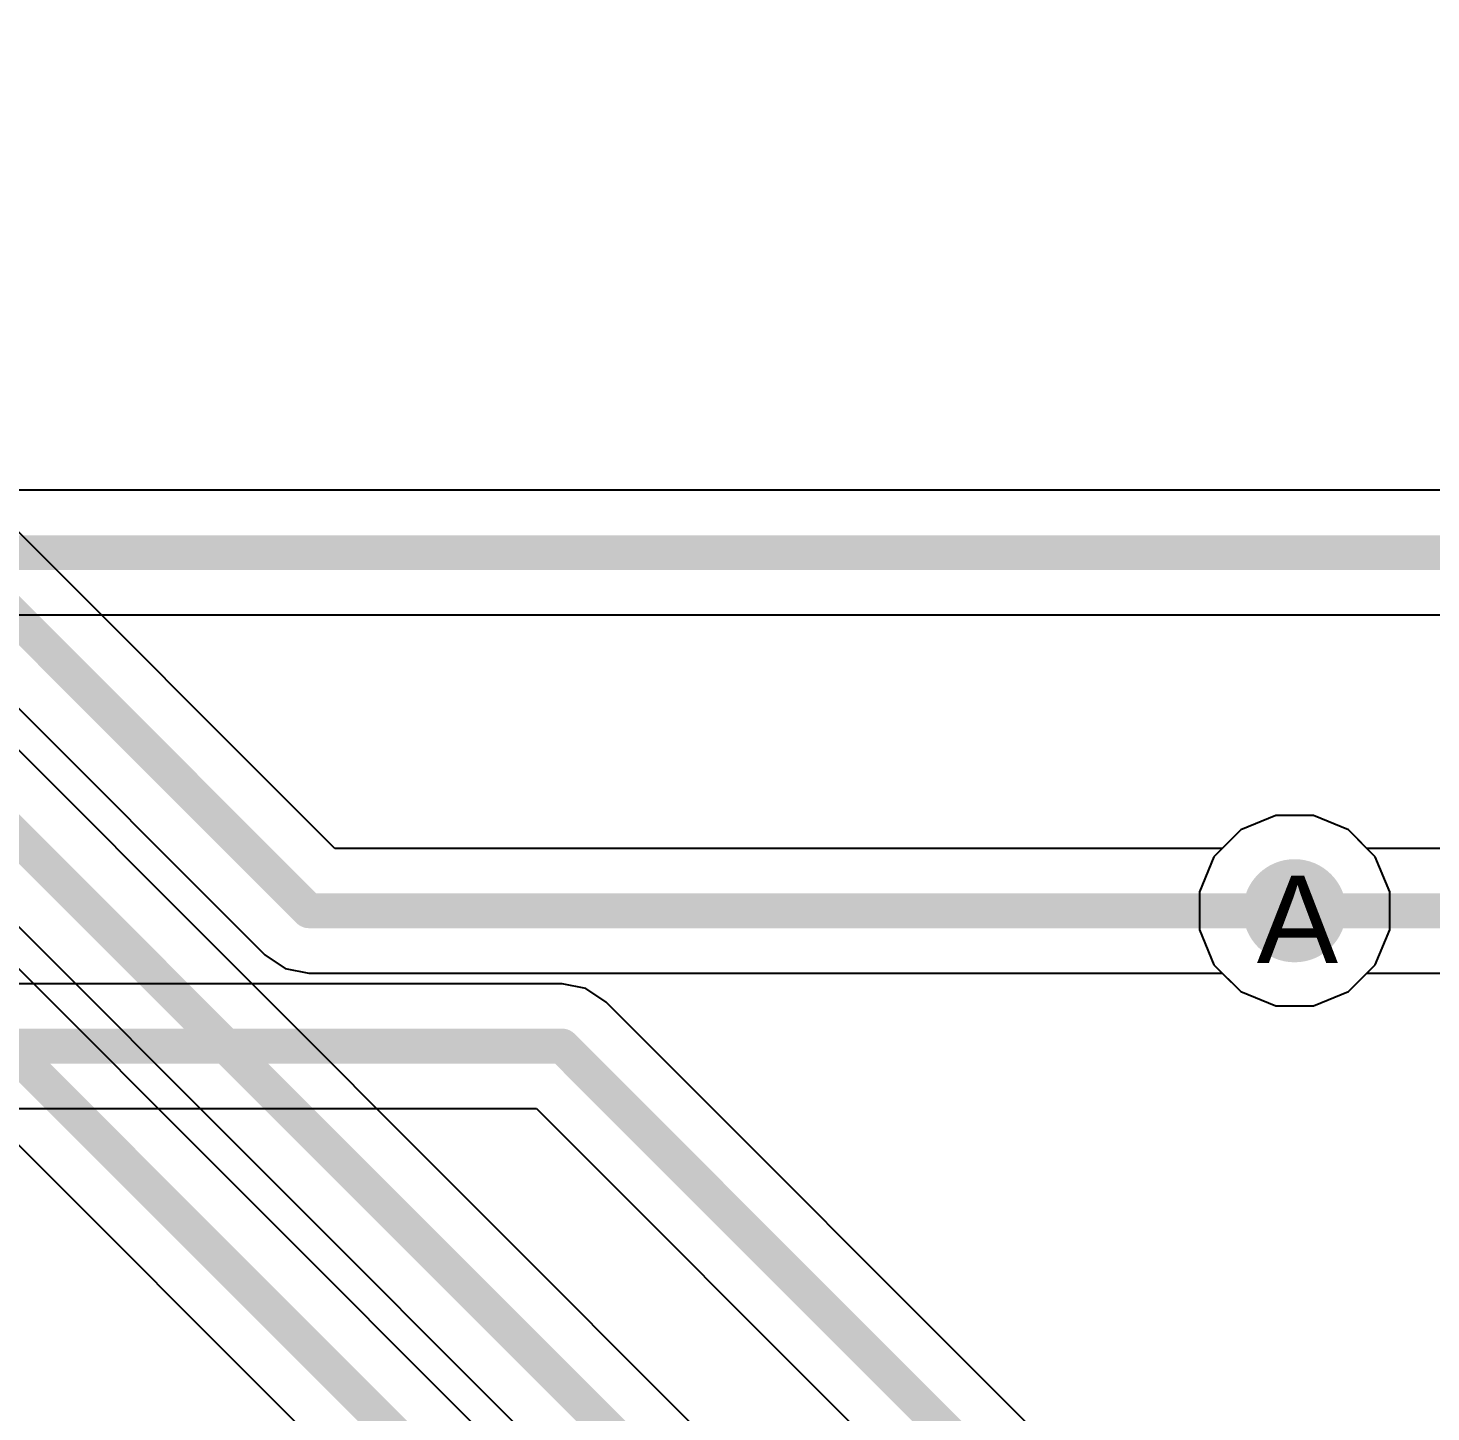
# Model space of a CAD drawing. Header units: inches. Extents: x 0 to 208, y 0 to 213.
# Drawn here: x 4.2606 to 4.582, y 1.5502 to 1.8671 of the extents above; entities that cross this region are included whole.
import ezdxf

# ---------------------------------------------------------------- set-up
doc = ezdxf.new("R2010")
doc.units = ezdxf.units.IN
doc.header["$MEASUREMENT"] = 0
for name, color, linetype in [('Bottom Layer', 5, 'Continuous'), ('Drill Drawing', 1, 'Continuous'), ('L2_GND1', 16, 'Continuous'), ('L3_SIG1', 76, 'Continuous'), ('L4_PWR', 90, 'Continuous'), ('L5_GND2', 156, 'Continuous'), ('L6_SIG2', 130, 'Continuous'), ('L7_GND3', 216, 'Continuous'), ('Top Layer', 1, 'Continuous'), ('Via Holes', 16, 'Continuous')]:
    doc.layers.add(name, color=color, linetype=linetype)
doc.styles.add('Arial', font='', dxfattribs={"height": 0.2})
doc.styles.get('Arial').set_extended_font_data('Arial')

msp = doc.modelspace()

# ---------------------------------------------------------------- hatches: boundary and pattern name
at = {"layer": 'Bottom Layer'}
h = msp.add_hatch(color=5, dxfattribs=at)
edge = h.paths.add_edge_path()
edge.add_arc((4.5508, 1.665), 0.01181, 0, 360)
at = {"layer": 'L2_GND1'}
h = msp.add_hatch(color=16, dxfattribs=at)
edge = h.paths.add_edge_path()
edge.add_arc((4.5508, 1.665), 0.01181, 0, 360)
at = {"layer": 'L3_SIG1'}
h = msp.add_hatch(color=76, dxfattribs=at)
edge = h.paths.add_edge_path()
edge.add_arc((4.5508, 1.665), 0.01181, 0, 360)
at = {"layer": 'L4_PWR'}
h = msp.add_hatch(color=90, dxfattribs=at)
edge = h.paths.add_edge_path()
edge.add_arc((4.5508, 1.665), 0.01181, 0, 360)
at = {"layer": 'L5_GND2'}
h = msp.add_hatch(color=156, dxfattribs=at)
edge = h.paths.add_edge_path()
edge.add_arc((4.5508, 1.665), 0.01181, 0, 360)
at = {"layer": 'L6_SIG2'}
h = msp.add_hatch(color=130, dxfattribs=at)
edge = h.paths.add_edge_path()
edge.add_arc((4.5508, 1.665), 0.01181, 0, 360)
at = {"layer": 'L7_GND3'}
h = msp.add_hatch(color=216, dxfattribs=at)
edge = h.paths.add_edge_path()
edge.add_arc((4.5508, 1.665), 0.01181, 0, 360)
at = {"layer": 'Top Layer'}
h = msp.add_hatch(color=1, dxfattribs=at)
edge = h.paths.add_edge_path()
edge.add_arc((4.5508, 1.665), 0.01181, 0, 360)
at = {"layer": 'Via Holes'}
h = msp.add_hatch(color=7, dxfattribs=at)
edge = h.paths.add_edge_path()
edge.add_arc((4.5508, 1.665), 0.00591, 0, 360)

# ---------------------------------------------------------------- linework, layer by layer
at = {"layer": 'Bottom Layer'}
for p, q in [((4.54647, 1.68681), (4.53845, 1.68349)), ((4.55514, 1.68681), (4.54647, 1.68681)), ((4.56316, 1.68349), (4.55514, 1.68681)), ((4.53845, 1.68349), (4.53231, 1.67736)), ((4.56929, 1.67736), (4.56316, 1.68349)), ((4.53231, 1.67736), (4.52899, 1.66934)), ((4.57261, 1.66934), (4.56929, 1.67736)), ((4.52899, 1.66934), (4.52899, 1.66066)), ((4.57261, 1.66066), (4.57261, 1.66934)), ((4.52899, 1.66066), (4.53231, 1.65265)), ((4.56929, 1.65265), (4.57261, 1.66066)), ((4.53231, 1.65265), (4.53845, 1.64651)), ((4.56316, 1.64651), (4.56929, 1.65265)), ((4.383, 1.64827), (3.64757, 1.64827)), ((4.38846, 1.64719), (4.383, 1.64827)), ((4.383, 1.64827), (4.383, 1.64827)), ((4.39309, 1.64409), (4.38846, 1.64719)), ((4.53845, 1.64651), (4.54647, 1.64319)), ((4.55514, 1.64319), (4.56316, 1.64651)), ((4.57947, 1.45772), (4.39309, 1.64409)), ((4.54647, 1.64319), (4.55514, 1.64319)), ((3.64757, 1.61973), (4.37709, 1.61973)), ((4.37709, 1.61973), (4.5551, 1.44171))]:
    msp.add_line(p, q, dxfattribs=at)
for points in [[(3.631, 1.634, 0.008, 0.008, 0), (4.383, 1.634, 0.008, 0.008, 0)], [(4.383, 1.634, 0.008, 0.008, 0), (4.56938, 1.44762, 0.008, 0.008, 0)]]:
    msp.add_lwpolyline(points, format="xyseb", dxfattribs=at)
msp.add_lwpolyline([(4.381, 1.634, 0.004, 0.004, 1), (4.385, 1.634, 0.004, 0.004, 1)], format="xyseb", close=True, dxfattribs=at)
msp.add_lwpolyline([(4.381, 1.634, 0.004, 0.004, 1), (4.385, 1.634, 0.004, 0.004, 1)], format="xyseb", close=True, dxfattribs=at)
at = {"layer": 'L2_GND1'}
for p, q in [((4.54647, 1.68681), (4.53845, 1.68349)), ((4.55514, 1.68681), (4.54647, 1.68681)), ((4.56316, 1.68349), (4.55514, 1.68681)), ((4.53845, 1.68349), (4.53231, 1.67736)), ((4.56929, 1.67736), (4.56316, 1.68349)), ((4.53231, 1.67736), (4.52899, 1.66934)), ((4.57261, 1.66934), (4.56929, 1.67736)), ((4.52899, 1.66934), (4.52899, 1.66066)), ((4.57261, 1.66066), (4.57261, 1.66934)), ((4.52899, 1.66066), (4.53231, 1.65265)), ((4.56929, 1.65265), (4.57261, 1.66066)), ((4.53231, 1.65265), (4.53845, 1.64651)), ((4.56316, 1.64651), (4.56929, 1.65265)), ((4.53845, 1.64651), (4.54647, 1.64319)), ((4.55514, 1.64319), (4.56316, 1.64651)), ((4.54647, 1.64319), (4.55514, 1.64319))]:
    msp.add_line(p, q, dxfattribs=at)
at = {"layer": 'L3_SIG1'}
for p, q in [((4.54647, 1.68681), (4.53845, 1.68349)), ((4.55514, 1.68681), (4.54647, 1.68681)), ((4.56316, 1.68349), (4.55514, 1.68681)), ((4.53845, 1.68349), (4.53231, 1.67736)), ((4.56737, 1.67927), (4.56316, 1.68349)), ((4.61356, 1.67927), (4.56737, 1.67927)), ((4.53231, 1.67736), (4.52899, 1.66934)), ((4.52899, 1.66934), (4.52899, 1.66066)), ((4.52899, 1.66066), (4.53231, 1.65265)), ((4.53231, 1.65265), (4.53845, 1.64651)), ((4.56316, 1.64651), (4.56737, 1.65073)), ((4.56737, 1.65073), (4.73195, 1.65073)), ((4.53845, 1.64651), (4.54647, 1.64319)), ((4.55514, 1.64319), (4.56316, 1.64651)), ((4.54647, 1.64319), (4.55514, 1.64319))]:
    msp.add_line(p, q, dxfattribs=at)
msp.add_lwpolyline([(4.5508, 1.665, 0.008, 0.008, 0), (4.73195, 1.665, 0.008, 0.008, 0)], format="xyseb", dxfattribs=at)
msp.add_lwpolyline([(4.5488, 1.665, 0.004, 0.004, 1), (4.5528, 1.665, 0.004, 0.004, 1)], format="xyseb", close=True, dxfattribs=at)
at = {"layer": 'L4_PWR'}
for p, q in [((4.54647, 1.68681), (4.53845, 1.68349)), ((4.55514, 1.68681), (4.54647, 1.68681)), ((4.56316, 1.68349), (4.55514, 1.68681)), ((4.53845, 1.68349), (4.53231, 1.67736)), ((4.56929, 1.67736), (4.56316, 1.68349)), ((4.53231, 1.67736), (4.52899, 1.66934)), ((4.57261, 1.66934), (4.56929, 1.67736)), ((4.52899, 1.66934), (4.52899, 1.66066)), ((4.57261, 1.66066), (4.57261, 1.66934)), ((4.52899, 1.66066), (4.53231, 1.65265)), ((4.56929, 1.65265), (4.57261, 1.66066)), ((4.53231, 1.65265), (4.53845, 1.64651)), ((4.56316, 1.64651), (4.56929, 1.65265)), ((4.53845, 1.64651), (4.54647, 1.64319)), ((4.55514, 1.64319), (4.56316, 1.64651)), ((4.54647, 1.64319), (4.55514, 1.64319))]:
    msp.add_line(p, q, dxfattribs=at)
at = {"layer": 'L5_GND2'}
for p, q in [((4.54647, 1.68681), (4.53845, 1.68349)), ((4.55514, 1.68681), (4.54647, 1.68681)), ((4.56316, 1.68349), (4.55514, 1.68681)), ((4.53845, 1.68349), (4.53231, 1.67736)), ((4.56929, 1.67736), (4.56316, 1.68349)), ((4.53231, 1.67736), (4.52899, 1.66934)), ((4.57261, 1.66934), (4.56929, 1.67736)), ((4.52899, 1.66934), (4.52899, 1.66066)), ((4.57261, 1.66066), (4.57261, 1.66934)), ((4.52899, 1.66066), (4.53231, 1.65265)), ((4.56929, 1.65265), (4.57261, 1.66066)), ((4.53231, 1.65265), (4.53845, 1.64651)), ((4.56316, 1.64651), (4.56929, 1.65265)), ((4.53845, 1.64651), (4.54647, 1.64319)), ((4.55514, 1.64319), (4.56316, 1.64651)), ((4.54647, 1.64319), (4.55514, 1.64319))]:
    msp.add_line(p, q, dxfattribs=at)
at = {"layer": 'L6_SIG2'}
for p, q in [((4.61605, 1.76127), (4.08857, 1.76127)), ((4.08857, 1.73273), (4.65181, 1.73273)), ((4.54647, 1.68681), (4.53845, 1.68349)), ((4.55514, 1.68681), (4.54647, 1.68681)), ((4.56316, 1.68349), (4.55514, 1.68681)), ((4.53845, 1.68349), (4.53231, 1.67736)), ((4.56929, 1.67736), (4.56316, 1.68349)), ((4.53231, 1.67736), (4.52899, 1.66934)), ((4.57261, 1.66934), (4.56929, 1.67736)), ((4.52899, 1.66934), (4.52899, 1.66066)), ((4.57261, 1.66066), (4.57261, 1.66934)), ((4.52899, 1.66066), (4.53231, 1.65265)), ((4.56929, 1.65265), (4.57261, 1.66066)), ((4.53231, 1.65265), (4.53845, 1.64651)), ((4.56316, 1.64651), (4.56929, 1.65265)), ((4.53845, 1.64651), (4.54647, 1.64319)), ((4.55514, 1.64319), (4.56316, 1.64651)), ((4.54647, 1.64319), (4.55514, 1.64319))]:
    msp.add_line(p, q, dxfattribs=at)
msp.add_lwpolyline([(4.072, 1.747, 0.008, 0.008, 0), (4.7369, 1.747, 0.008, 0.008, 0)], format="xyseb", dxfattribs=at)
at = {"layer": 'L7_GND3'}
for p, q in [((4.54647, 1.68681), (4.53845, 1.68349)), ((4.55514, 1.68681), (4.54647, 1.68681)), ((4.56316, 1.68349), (4.55514, 1.68681)), ((4.53845, 1.68349), (4.53231, 1.67736)), ((4.56929, 1.67736), (4.56316, 1.68349)), ((4.53231, 1.67736), (4.52899, 1.66934)), ((4.57261, 1.66934), (4.56929, 1.67736)), ((4.52899, 1.66934), (4.52899, 1.66066)), ((4.57261, 1.66066), (4.57261, 1.66934)), ((4.52899, 1.66066), (4.53231, 1.65265)), ((4.56929, 1.65265), (4.57261, 1.66066)), ((4.53231, 1.65265), (4.53845, 1.64651)), ((4.56316, 1.64651), (4.56929, 1.65265)), ((4.53845, 1.64651), (4.54647, 1.64319)), ((4.55514, 1.64319), (4.56316, 1.64651)), ((4.54647, 1.64319), (4.55514, 1.64319))]:
    msp.add_line(p, q, dxfattribs=at)
at = {"layer": 'Top Layer'}
for p, q in [((4.33091, 1.67927), (4.04927, 1.96091)), ((4.03341, 1.93641), (4.31491, 1.65491)), ((4.71112, 1.24906), (4.0278, 1.93239)), ((4.00699, 1.91282), (4.68676, 1.23306)), ((4.65927, 1.25092), (4.00129, 1.90889)), ((3.97491, 1.89491), (4.6349, 1.23491)), ((4.54647, 1.68681), (4.53845, 1.68349)), ((4.55514, 1.68681), (4.54647, 1.68681)), ((4.56316, 1.68349), (4.55514, 1.68681)), ((4.53845, 1.68349), (4.53423, 1.67927)), ((4.56929, 1.67736), (4.56316, 1.68349)), ((4.53423, 1.67927), (4.33091, 1.67927)), ((4.57261, 1.66934), (4.56929, 1.67736)), ((4.57261, 1.66066), (4.57261, 1.66934)), ((4.56929, 1.65265), (4.57261, 1.66066)), ((4.31491, 1.65491), (4.31491, 1.65491)), ((4.31491, 1.65491), (4.31954, 1.65181)), ((4.56316, 1.64651), (4.56929, 1.65265)), ((4.31954, 1.65181), (4.325, 1.65073)), ((4.325, 1.65073), (4.53423, 1.65073)), ((4.53423, 1.65073), (4.53845, 1.64651)), ((4.53845, 1.64651), (4.54647, 1.64319)), ((4.55514, 1.64319), (4.56316, 1.64651)), ((4.54647, 1.64319), (4.55514, 1.64319))]:
    msp.add_line(p, q, dxfattribs=at)
for points in [[(4.035, 1.955, 0.008, 0.008, 0), (4.325, 1.665, 0.008, 0.008, 0)], [(4.012, 1.928, 0.008, 0.008, 0), (4.70103, 1.23897, 0.008, 0.008, 0)], [(3.985, 1.905, 0.008, 0.008, 0), (4.64917, 1.24083, 0.008, 0.008, 0)], [(4.325, 1.665, 0.008, 0.008, 0), (4.5508, 1.665, 0.008, 0.008, 0)]]:
    msp.add_lwpolyline(points, format="xyseb", dxfattribs=at)
for points in [[(4.323, 1.665, 0.004, 0.004, 1), (4.327, 1.665, 0.004, 0.004, 1)], [(4.323, 1.665, 0.004, 0.004, 1), (4.327, 1.665, 0.004, 0.004, 1)], [(4.5488, 1.665, 0.004, 0.004, 1), (4.5528, 1.665, 0.004, 0.004, 1)]]:
    msp.add_lwpolyline(points, format="xyseb", close=True, dxfattribs=at)

# ---------------------------------------------------------------- texts
at = {"layer": 'Drill Drawing', "style": 'Arial'}
msp.add_text('A', height=0.02, dxfattribs=at).set_placement((4.54214, 1.653))

doc.saveas('drawing.dxf')
